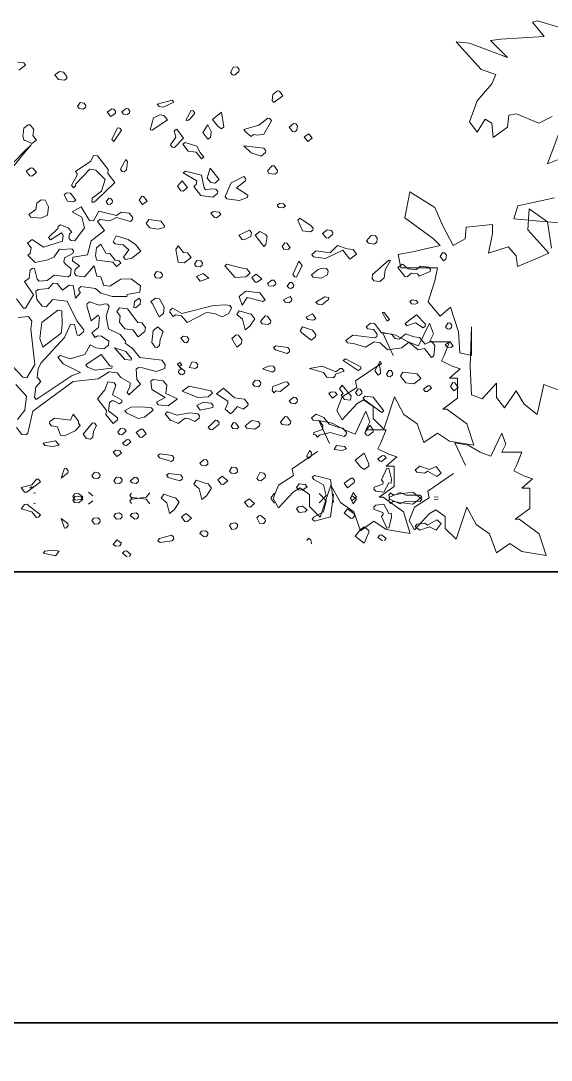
# Model space of a CAD drawing. Header units: metres. Extents: x -434 to 683, y -422 to -228.
# Drawn here: x -256.5914 to -256.4148, y -301.4298 to -301.084 of the extents above; entities that cross this region are included whole.
import ezdxf

# ---------------------------------------------------------------- set-up
doc = ezdxf.new("R2010")
doc.units = ezdxf.units.M
doc.header["$MEASUREMENT"] = 0
doc.layers.add('FL', color=21, linetype='Continuous', lineweight=13)
doc.layers.add('walls', color=7, linetype='Continuous', lineweight=35)
doc.layers.add('WALL', color=7, linetype='Continuous')
doc.styles.add('kamal', font='romantic.ttf', dxfattribs={"width": 0.6})
doc.dimstyles.new('KAMAL', dxfattribs={"dimscale": 0.8, "dimtxt": 0.5, "dimasz": 0.1, "dimexe": 0, "dimexo": 0, "dimgap": 0.09, "dimtad": 1, "dimzin": 0, "dimdsep": 46, "dimtxsty": 'kamal', "dimblk": 'OBLIQUE', "dimcen": 0.09, "dimclrd": 15, "dimclre": 8, "dimclrt": 5, "dimadec": 0, "dimazin": 0, "dimtfac": 1, "dimtix": 1, "dimtofl": 0, "dimtmove": 1, "dimatfit": 3, "dimldrblk": 'OBLIQUE', "dimfxl": 0.18, "dimtolj": 1, "dimtzin": 0, "dimarcsym": 0})

# ---------------------------------------------------------------- blocks, each defined once
blk = doc.blocks.new('vbcvbvcb')
at = {"layer": 'FL', "color": 96}
for centre, radius, start, end in [((-8080, 19419), 29306, 286.2137, 315.0057), ((-5466, 13476), 23374, 284.0723, 320.7861)]:
    blk.add_arc(centre, radius, start, end, dxfattribs=at)
blk = doc.blocks.new('cbcvb')
at = {"layer": 'FL', "color": 42}
for p, q in [((-13464, 5121), (-13345, 5106)), ((-13313, 5065), (-13442, 4965)), ((-13345, 5106), (-13313, 5065)), ((-9358, 4919), (-9302, 5033)), ((-9302, 5033), (-9225, 5023)), ((-9225, 5023), (-9193, 4977)), ((-12746, 4878), (-12659, 4941)), ((-12679, 4790), (-12746, 4878)), ((-12659, 4941), (-12582, 4931)), ((-12582, 4931), (-12513, 4848)), ((-12518, 4807), (-12560, 4775)), ((-12513, 4848), (-12518, 4807)), ((-9322, 4877), (-9358, 4919)), ((-9285, 4872), (-9322, 4877)), ((-9198, 4940), (-9285, 4872)), ((-9193, 4977), (-9198, 4940)), ((-12560, 4775), (-12679, 4790)), ((-8557, 4385), (-8542, 4500)), ((-8542, 4500), (-8455, 4568)), ((-8350, 4475), (-8525, 4344)), ((-8455, 4568), (-8418, 4563)), ((-8418, 4563), (-8350, 4475)), ((-12312, 4270), (-12261, 4342)), ((-12276, 4228), (-12312, 4270)), ((-12198, 4218), (-12276, 4228)), ((-12261, 4342), (-12183, 4332)), ((-12157, 4250), (-12198, 4218)), ((-12183, 4332), (-12152, 4287)), ((-12152, 4287), (-12157, 4250)), ((-11457, 4162), (-11374, 4230)), ((-11374, 4230), (-11333, 4225)), ((-11333, 4225), (-11301, 4179)), ((-10773, 4312), (-10484, 4392)), ((-10737, 4266), (-10773, 4312)), ((-10660, 4256), (-10737, 4266)), ((-10453, 4351), (-10660, 4256)), ((-10484, 4392), (-10453, 4351)), ((-8525, 4344), (-8557, 4385)), ((-11425, 4120), (-11457, 4162)), ((-11347, 4111), (-11425, 4120)), ((-11306, 4143), (-11347, 4111)), ((-11301, 4179), (-11306, 4143)), ((-10910, 3818), (-10844, 4047)), ((-10574, 4013), (-10873, 3814)), ((-10844, 4047), (-10720, 4106)), ((-10720, 4106), (-10643, 4096)), ((-10643, 4096), (-10574, 4013)), ((-10222, 4006), (-10120, 4188)), ((-10181, 4000), (-10222, 4006)), ((-10140, 4032), (-10181, 4000)), ((-10047, 4141), (-10140, 4032)), ((-10120, 4188), (-10079, 4183)), ((-10079, 4183), (-10047, 4141)), ((-9704, 4019), (-9534, 4156)), ((-9605, 3890), (-9704, 4019)), ((-9534, 4156), (-9490, 3876)), ((-8817, 3907), (-8642, 4043)), ((-8642, 4043), (-8601, 4038)), ((-8601, 4038), (-8569, 3992)), ((-13365, 3696), (-13346, 3847)), ((-13346, 3847), (-13258, 3915)), ((-13258, 3915), (-13222, 3911)), ((-13222, 3911), (-13154, 3823)), ((-13154, 3823), (-13168, 3709)), ((-11645, 3632), (-11537, 3856)), ((-11464, 3809), (-11608, 3591)), ((-11537, 3856), (-11496, 3851)), ((-11496, 3851), (-11464, 3809)), ((-10873, 3814), (-10910, 3818)), ((-10444, 3797), (-10397, 3833)), ((-10397, 3833), (-10266, 3658)), ((-9894, 3769), (-9797, 3915)), ((-9797, 3915), (-9734, 3786)), ((-9532, 3839), (-9605, 3890)), ((-9490, 3876), (-9532, 3839)), ((-9101, 3827), (-8817, 3907)), ((-9070, 3781), (-9101, 3827)), ((-8569, 3992), (-8718, 3737)), ((-8232, 3870), (-8144, 3938)), ((-8164, 3783), (-8232, 3870)), ((-8144, 3938), (-8103, 3933)), ((-8081, 3814), (-8123, 3778)), ((-8103, 3933), (-8071, 3892)), ((-8071, 3892), (-8081, 3814)), ((-13338, 3614), (-13365, 3696)), ((-13297, 3609), (-13338, 3614)), ((-13188, 3553), (-13297, 3609)), ((-13100, 3621), (-13188, 3553)), ((-13168, 3709), (-13100, 3621)), ((-11608, 3591), (-11645, 3632)), ((-10514, 3531), (-10417, 3677)), ((-10417, 3677), (-10444, 3797)), ((-10266, 3658), (-10442, 3480)), ((-9795, 3636), (-9894, 3769)), ((-9748, 3672), (-9795, 3636)), ((-9734, 3786), (-9748, 3672)), ((-8961, 3688), (-9070, 3781)), ((-8919, 3725), (-8961, 3688)), ((-8841, 3715), (-8919, 3725)), ((-8718, 3737), (-8841, 3715)), ((-8123, 3778), (-8164, 3783)), ((-7940, 3680), (-7853, 3743)), ((-7872, 3593), (-7940, 3680)), ((-7784, 3660), (-7872, 3593)), ((-7853, 3743), (-7784, 3660)), ((-10483, 3486), (-10514, 3531)), ((-10442, 3480), (-10483, 3486)), ((-10281, 3539), (-10235, 3575)), ((-10176, 3410), (-10281, 3539)), ((-10235, 3575), (-10006, 3504)), ((-10021, 3390), (-10176, 3410)), ((-10006, 3504), (-9943, 3380)), ((-9104, 3511), (-8715, 3462)), ((-8964, 3373), (-9104, 3511)), ((-8715, 3462), (-8679, 3416)), ((-8679, 3416), (-8684, 3379)), ((-12350, 3015), (-12050, 3214)), ((-12050, 3214), (-11999, 3324)), ((-11999, 3324), (-11922, 3314)), ((-11922, 3314), (-11718, 3052)), ((-11479, 3063), (-11377, 3245)), ((-11377, 3245), (-11345, 3204)), ((-11345, 3204), (-11365, 3049)), ((-9921, 3261), (-10021, 3390)), ((-9943, 3380), (-9875, 3293)), ((-9875, 3293), (-9921, 3261)), ((-8772, 3311), (-8964, 3373)), ((-8684, 3379), (-8772, 3311)), ((-13297, 3019), (-13210, 3087)), ((-13229, 2931), (-13297, 3019)), ((-13210, 3087), (-13169, 3081)), ((-13169, 3081), (-13101, 2994)), ((-12318, 2974), (-12350, 3015)), ((-12070, 3059), (-12343, 2777)), ((-11956, 3044), (-12070, 3059)), ((-11779, 2864), (-11956, 3044)), ((-11718, 3052), (-11727, 2978)), ((-11448, 3017), (-11479, 3063)), ((-11407, 3012), (-11448, 3017)), ((-11365, 3049), (-11407, 3012)), ((-10271, 2990), (-10226, 3021)), ((-10226, 3021), (-9919, 2945)), ((-9810, 2889), (-9749, 3082)), ((-9749, 3082), (-9577, 2860)), ((-8650, 3022), (-8563, 3127)), ((-8619, 2976), (-8650, 3022)), ((-8563, 3127), (-8521, 3122)), ((-8521, 3122), (-8453, 3034)), ((-8453, 3034), (-8458, 2997)), ((-13188, 2926), (-13229, 2931)), ((-13101, 2994), (-13188, 2926)), ((-12425, 2751), (-12323, 2933)), ((-12323, 2933), (-12318, 2974)), ((-11591, 2803), (-11951, 2454)), ((-11849, 2636), (-11779, 2864)), ((-11727, 2978), (-11591, 2803)), ((-10012, 2836), (-10271, 2990)), ((-10021, 2763), (-10012, 2836)), ((-9919, 2945), (-9871, 2702)), ((-9742, 2802), (-9810, 2889)), ((-9577, 2860), (-9664, 2792)), ((-9348, 2794), (-9100, 2921)), ((-9068, 2838), (-9244, 2702)), ((-9100, 2921), (-9064, 2874)), ((-9064, 2874), (-9068, 2838)), ((-8504, 2962), (-8619, 2976)), ((-8458, 2997), (-8504, 2962)), ((-12564, 2568), (-12522, 2605)), ((-12522, 2605), (-12445, 2595)), ((-12389, 2704), (-12425, 2751)), ((-12347, 2741), (-12389, 2704)), ((-12343, 2777), (-12347, 2741)), ((-12025, 2500), (-11849, 2636)), ((-10068, 2727), (-10021, 2763)), ((-9932, 2552), (-10068, 2727)), ((-9871, 2702), (-9839, 2661)), ((-9839, 2661), (-9720, 2683)), ((-9664, 2792), (-9742, 2802)), ((-9720, 2683), (-9642, 2673)), ((-9642, 2673), (-9606, 2631)), ((-9606, 2631), (-9611, 2590)), ((-9460, 2534), (-9348, 2794)), ((-9244, 2702), (-9025, 2558)), ((-13111, 2284), (-13096, 2403)), ((-13096, 2403), (-13009, 2471)), ((-13009, 2471), (-12931, 2461)), ((-12931, 2461), (-12868, 2333)), ((-12501, 2444), (-12564, 2568)), ((-12387, 2430), (-12501, 2444)), ((-12445, 2595), (-12340, 2466)), ((-12340, 2466), (-12387, 2430)), ((-12034, 2427), (-12025, 2500)), ((-11993, 2422), (-12034, 2427)), ((-11951, 2454), (-11993, 2422)), ((-11755, 2429), (-11708, 2502)), ((-11723, 2388), (-11755, 2429)), ((-11708, 2502), (-11667, 2497)), ((-11640, 2414), (-11682, 2382)), ((-11667, 2497), (-11636, 2451)), ((-11636, 2451), (-11640, 2414)), ((-11123, 2465), (-11072, 2538)), ((-11055, 2378), (-11123, 2465)), ((-11072, 2538), (-11035, 2533)), ((-10967, 2446), (-11055, 2378)), ((-11035, 2533), (-10967, 2446)), ((-9698, 2522), (-9932, 2552)), ((-9611, 2590), (-9698, 2522)), ((-9429, 2488), (-9460, 2534)), ((-9195, 2459), (-9429, 2488)), ((-9030, 2517), (-9195, 2459)), ((-9025, 2558), (-9030, 2517)), ((-8459, 2366), (-8417, 2402)), ((-8417, 2402), (-8339, 2392)), ((-13245, 2185), (-13111, 2284)), ((-12868, 2333), (-12888, 2177)), ((-11682, 2382), (-11723, 2388)), ((-9738, 2211), (-9696, 2248)), ((-9669, 2128), (-9738, 2211)), ((-9696, 2248), (-9577, 2233)), ((-9577, 2233), (-9546, 2187)), ((-8427, 2324), (-8459, 2366)), ((-8349, 2315), (-8427, 2324)), ((-8303, 2346), (-8349, 2315)), ((-8339, 2392), (-8303, 2346)), ((-13209, 2139), (-13245, 2185)), ((-13017, 2114), (-13209, 2139)), ((-12888, 2177), (-13017, 2114)), ((-9633, 2124), (-9669, 2128)), ((-9546, 2187), (-9633, 2124)), ((-9201, 1790), (-8994, 1885)), ((-8994, 1885), (-8958, 1839)), ((-8958, 1839), (-8968, 1761)), ((-8885, 1792), (-8797, 1860)), ((-8797, 1860), (-8688, 1804)), ((-8688, 1804), (-8656, 1763)), ((-7584, 1823), (-7497, 1891)), ((-7516, 1735), (-7584, 1823)), ((-7497, 1891), (-7419, 1881)), ((-7419, 1881), (-7387, 1840)), ((-7387, 1840), (-7392, 1799)), ((-11945, 1547), (-11858, 1615)), ((-11858, 1615), (-11763, 1445)), ((-11619, 1664), (-11563, 1777)), ((-11583, 1622), (-11619, 1664)), ((-11427, 1602), (-11583, 1622)), ((-11563, 1777), (-11335, 1707)), ((-11323, 1510), (-11427, 1602)), ((-11335, 1707), (-11189, 1609)), ((-11189, 1609), (-11089, 1481)), ((-9133, 1703), (-9201, 1790)), ((-9096, 1698), (-9133, 1703)), ((-8968, 1761), (-9096, 1698)), ((-8717, 1571), (-8885, 1792)), ((-8676, 1608), (-8717, 1571)), ((-8656, 1763), (-8676, 1608)), ((-8364, 1568), (-8314, 1641)), ((-8314, 1641), (-8277, 1636)), ((-8277, 1636), (-8209, 1549)), ((-7480, 1731), (-7516, 1735)), ((-7392, 1799), (-7480, 1731)), ((-6738, 1679), (-6646, 1783)), ((-6702, 1633), (-6738, 1679)), ((-6588, 1618), (-6702, 1633)), ((-6646, 1783), (-6568, 1774)), ((-6541, 1654), (-6588, 1618)), ((-6568, 1774), (-6532, 1732)), ((-6532, 1732), (-6541, 1654)), ((-11965, 1391), (-11945, 1547)), ((-11763, 1445), (-11685, 1435)), ((-11685, 1435), (-11585, 1306)), ((-11420, 1364), (-11323, 1510)), ((-11089, 1481), (-11264, 1345)), ((-10416, 1512), (-10370, 1585)), ((-10368, 1269), (-10416, 1512)), ((-10370, 1585), (-10265, 1455)), ((-10265, 1455), (-10188, 1446)), ((-10188, 1446), (-10120, 1358)), ((-8329, 1522), (-8364, 1568)), ((-8251, 1512), (-8329, 1522)), ((-8209, 1549), (-8251, 1512)), ((-7793, 1417), (-7706, 1485)), ((-7757, 1371), (-7793, 1417)), ((-7706, 1485), (-7436, 1451)), ((-7193, 1499), (-7529, 1342)), ((-7436, 1451), (-7297, 1592)), ((-7297, 1592), (-7111, 1526)), ((-7057, 1324), (-7193, 1499)), ((-7111, 1526), (-6996, 1512)), ((-6928, 1424), (-7057, 1324)), ((-6996, 1512), (-6928, 1424)), ((-5317, 1379), (-5271, 1452)), ((-5271, 1452), (-5234, 1447)), ((-5234, 1447), (-5197, 1405)), ((-5197, 1405), (-5207, 1328)), ((-11938, 1309), (-11965, 1391)), ((-11627, 1270), (-11938, 1309)), ((-11559, 1187), (-11627, 1270)), ((-11585, 1306), (-11508, 1296)), ((-11472, 1250), (-11559, 1187)), ((-11508, 1296), (-11472, 1250)), ((-11384, 1318), (-11420, 1364)), ((-11264, 1345), (-11384, 1318)), ((-10254, 1254), (-10368, 1269)), ((-10120, 1358), (-10254, 1254)), ((-10057, 1229), (-10011, 1302)), ((-10025, 1188), (-10057, 1229)), ((-10011, 1302), (-9933, 1293)), ((-9906, 1210), (-9947, 1178)), ((-9933, 1293), (-9901, 1251)), ((-9901, 1251), (-9906, 1210)), ((-9471, 1197), (-9430, 1229)), ((-9430, 1229), (-9164, 1158)), ((-8158, 1031), (-8046, 1291)), ((-7978, 1204), (-8086, 980)), ((-8046, 1291), (-7978, 1204)), ((-7529, 1342), (-7757, 1371)), ((-6620, 1032), (-6311, 1309)), ((-6274, 1304), (-6376, 1122)), ((-6311, 1309), (-6274, 1304)), ((-6134, 1166), (-6046, 1234)), ((-6046, 1234), (-5937, 1141)), ((-5254, 1292), (-5317, 1379)), ((-5207, 1328), (-5254, 1292)), ((-10832, 1016), (-10786, 1089)), ((-10801, 970), (-10832, 1016)), ((-10786, 1089), (-10708, 1079)), ((-10708, 1079), (-10672, 1033)), ((-10672, 1033), (-10676, 996)), ((-9947, 1178), (-10025, 1188)), ((-10013, 991), (-9884, 1050)), ((-9884, 1050), (-9779, 962)), ((-9267, 972), (-9471, 1197)), ((-9164, 1158), (-9046, 1143)), ((-8978, 1056), (-9065, 988)), ((-9046, 1143), (-8978, 1056)), ((-8951, 973), (-8863, 1041)), ((-8863, 1041), (-8759, 949)), ((-8122, 985), (-8158, 1031)), ((-7801, 1023), (-7672, 1128)), ((-7769, 982), (-7801, 1023)), ((-7672, 1128), (-7590, 1155)), ((-7490, 1026), (-7614, 962)), ((-7590, 1155), (-7512, 1145)), ((-7512, 1145), (-7480, 1104)), ((-7480, 1104), (-7490, 1026)), ((-6630, 954), (-6620, 1032)), ((-6376, 1122), (-6396, 967)), ((-5997, 995), (-6134, 1166)), ((-5873, 1059), (-5956, 990)), ((-5937, 1141), (-5786, 1122)), ((-5754, 1044), (-5873, 1059)), ((-5786, 1122), (-5699, 1190)), ((-5723, 998), (-5754, 1044)), ((-5512, 1087), (-5723, 998)), ((-5699, 1190), (-5543, 1170)), ((-5543, 1170), (-5507, 1128)), ((-5507, 1128), (-5512, 1087)), ((-10723, 960), (-10801, 970)), ((-10676, 996), (-10723, 960)), ((-9945, 904), (-10013, 991)), ((-9779, 962), (-9945, 904)), ((-9065, 988), (-9267, 972)), ((-8883, 886), (-8951, 973)), ((-8846, 881), (-8883, 886)), ((-8759, 949), (-8846, 881)), ((-8650, 856), (-8562, 924)), ((-8618, 815), (-8650, 856)), ((-8540, 805), (-8618, 815)), ((-8562, 924), (-8525, 920)), ((-8494, 837), (-8540, 805)), ((-8525, 920), (-8489, 873)), ((-8489, 873), (-8494, 837)), ((-8265, 808), (-8214, 880)), ((-8229, 766), (-8265, 808)), ((-8214, 880), (-8178, 876)), ((-8178, 876), (-8142, 829)), ((-8142, 829), (-8147, 793)), ((-8086, 980), (-8122, 985)), ((-7614, 962), (-7769, 982)), ((-6598, 913), (-6630, 954)), ((-6484, 899), (-6598, 913)), ((-6396, 967), (-6484, 899)), ((-5956, 990), (-5997, 995)), ((-9192, 609), (-9063, 713)), ((-9134, 444), (-9192, 609)), ((-9063, 713), (-8793, 679)), ((-8793, 679), (-8689, 545)), ((-8336, 543), (-8212, 606)), ((-8192, 761), (-8229, 766)), ((-8212, 606), (-8176, 560)), ((-8147, 793), (-8192, 761)), ((-11226, 397), (-11212, 511)), ((-11212, 511), (-11124, 579)), ((-11102, 460), (-11190, 392)), ((-11124, 579), (-11092, 538)), ((-11092, 538), (-11102, 460)), ((-10298, 279), (-9688, 435)), ((-9688, 435), (-9450, 446)), ((-9450, 446), (-9372, 436)), ((-9372, 436), (-9340, 391)), ((-9037, 589), (-9134, 444)), ((-8735, 514), (-9037, 589)), ((-8689, 545), (-8735, 514)), ((-8305, 497), (-8336, 543)), ((-8227, 487), (-8305, 497)), ((-8181, 523), (-8227, 487)), ((-8176, 560), (-8181, 523)), ((-5901, 509), (-5860, 541)), ((-5869, 468), (-5901, 509)), ((-5791, 458), (-5869, 468)), ((-5860, 541), (-5782, 531)), ((-5745, 489), (-5791, 458)), ((-5782, 531), (-5745, 489)), ((-11190, 392), (-11226, 397)), ((-10531, 309), (-10526, 345)), ((-10463, 221), (-10531, 309)), ((-10526, 345), (-10480, 381)), ((-10480, 381), (-10298, 279)), ((-10417, 253), (-10463, 221)), ((-10303, 238), (-10417, 253)), ((-10198, 109), (-10303, 238)), ((-9821, 298), (-10198, 109)), ((-9666, 278), (-9821, 298)), ((-9520, 218), (-9666, 278)), ((-9391, 281), (-9520, 218)), ((-9340, 391), (-9391, 281)), ((-9236, 261), (-9190, 334)), ((-9131, 169), (-9236, 261)), ((-9190, 334), (-8997, 273)), ((-8997, 273), (-8961, 268)), ((-8961, 268), (-8893, 181)), ((-8784, 125), (-8691, 234)), ((-8691, 234), (-8650, 229)), ((-8650, 229), (-8582, 141)), ((-7904, 209), (-7780, 273)), ((-7872, 168), (-7904, 209)), ((-7780, 273), (-7712, 185)), ((-6438, 303), (-6401, 298)), ((-6343, 133), (-6438, 303)), ((-6401, 298), (-6298, 164)), ((-5996, 89), (-5775, 256)), ((-5775, 256), (-5602, 76)), ((-10850, -46), (-10762, 22)), ((-10762, 22), (-10658, -70)), ((-9078, -33), (-9131, 169)), ((-8990, 35), (-9078, -33)), ((-8893, 181), (-8990, 35)), ((-8747, 83), (-8784, 125)), ((-8633, 69), (-8747, 83)), ((-8587, 100), (-8633, 69)), ((-8582, 141), (-8587, 100)), ((-7758, 154), (-7872, 168)), ((-7712, 185), (-7758, 154)), ((-6747, 26), (-6660, 94)), ((-6715, -15), (-6747, 26)), ((-6660, 94), (-6586, 85)), ((-6586, 85), (-6451, -91)), ((-6298, 164), (-6343, 133)), ((-5960, 43), (-5996, 89)), ((-5794, 101), (-5960, 43)), ((-5649, 3), (-5794, 101)), ((-5607, 40), (-5649, 3)), ((-5602, 76), (-5607, 40)), ((-5214, 27), (-5167, 100)), ((-5182, -14), (-5214, 27)), ((-5167, 100), (-5126, 95)), ((-5099, 13), (-5140, -19)), ((-5126, 95), (-5094, 54)), ((-5094, 54), (-5099, 13)), ((-10879, -279), (-10850, -46)), ((-10658, -70), (-10714, -221)), ((-10316, -192), (-10274, -156)), ((-10248, -280), (-10316, -192)), ((-10274, -156), (-10196, -166)), ((-10196, -166), (-10165, -212)), ((-9336, -200), (-9248, -132)), ((-9236, -366), (-9336, -200)), ((-9248, -132), (-9207, -137)), ((-9207, -137), (-9139, -225)), ((-7139, -241), (-7005, -137)), ((-7005, -137), (-6579, -191)), ((-6601, -30), (-6715, -15)), ((-6533, -117), (-6601, -30)), ((-6579, -191), (-6538, -159)), ((-6538, -159), (-6533, -117)), ((-6451, -91), (-6254, -115)), ((-6254, -115), (-6186, -203)), ((-6108, -213), (-5979, -108)), ((-5979, -108), (-5829, -169)), ((-5829, -169), (-5714, -184)), ((-5714, -184), (-5610, -313)), ((-5140, -19), (-5182, -14)), ((-11599, -383), (-11375, -454)), ((-11395, -604), (-11599, -383)), ((-10812, -367), (-10879, -279)), ((-10775, -371), (-10812, -367)), ((-10729, -335), (-10775, -371)), ((-10714, -221), (-10729, -335)), ((-10211, -285), (-10248, -280)), ((-10169, -248), (-10211, -285)), ((-10165, -212), (-10169, -248)), ((-9149, -298), (-9236, -366)), ((-9139, -225), (-9149, -298)), ((-8531, -376), (-8485, -345)), ((-8495, -422), (-8531, -376)), ((-8485, -345), (-8257, -374)), ((-8257, -374), (-8220, -415)), ((-7102, -282), (-7139, -241)), ((-6988, -297), (-7102, -282)), ((-6760, -368), (-6988, -297)), ((-6589, -268), (-6760, -368)), ((-6475, -283), (-6589, -268)), ((-6334, -421), (-6475, -283)), ((-6055, -378), (-6334, -421)), ((-6186, -203), (-6108, -213)), ((-5921, -274), (-6055, -378)), ((-5744, -417), (-5921, -274)), ((-5620, -391), (-5744, -417)), ((-5488, -565), (-5620, -391)), ((-5610, -313), (-5486, -250)), ((-5486, -250), (-5418, -337)), ((-5418, -337), (-5442, -534)), ((-5221, -325), (-5133, -257)), ((-5184, -367), (-5221, -325)), ((-5107, -377), (-5184, -367)), ((-5133, -257), (-5065, -345)), ((-5065, -345), (-5107, -377)), ((-12151, -709), (-11852, -510)), ((-11852, -510), (-11684, -726)), ((-11375, -454), (-11271, -583)), ((-11271, -583), (-11276, -619)), ((-8271, -488), (-8495, -422)), ((-8225, -457), (-8271, -488)), ((-8220, -415), (-8225, -457)), ((-7187, -625), (-7141, -593)), ((-7141, -593), (-6845, -747)), ((-5442, -534), (-5488, -565)), ((-12119, -750), (-12151, -709)), ((-11969, -811), (-12119, -750)), ((-11648, -772), (-11969, -811)), ((-11684, -726), (-11643, -731)), ((-11643, -731), (-11648, -772)), ((-11276, -619), (-11395, -604)), ((-10379, -696), (-10338, -664)), ((-10311, -783), (-10379, -696)), ((-10357, -815), (-10311, -783)), ((-10301, -705), (-10347, -737)), ((-10347, -737), (-10243, -829)), ((-10338, -664), (-10301, -705)), ((-8741, -786), (-8612, -724)), ((-8549, -848), (-8741, -786)), ((-8612, -724), (-8534, -733)), ((-8534, -733), (-8503, -775)), ((-8503, -775), (-8508, -816)), ((-7834, -780), (-7591, -732)), ((-7569, -855), (-7834, -780)), ((-7591, -732), (-7331, -844)), ((-7331, -844), (-7243, -776)), ((-7243, -776), (-7207, -780)), ((-7207, -780), (-7171, -827)), ((-6896, -820), (-7187, -625)), ((-6850, -788), (-6896, -820)), ((-6845, -747), (-6850, -788)), ((-6580, -822), (-6478, -636)), ((-6446, -681), (-6487, -713)), ((-6487, -713), (-6466, -837)), ((-6478, -636), (-6446, -681)), ((-10895, -1025), (-10853, -989)), ((-10853, -989), (-10656, -1014)), ((-10362, -856), (-10357, -815)), ((-10326, -897), (-10362, -856)), ((-10289, -902), (-10326, -897)), ((-10248, -870), (-10289, -902)), ((-10243, -829), (-10248, -870)), ((-8935, -1073), (-8884, -1001)), ((-8884, -1001), (-8806, -1010)), ((-8508, -816), (-8549, -848)), ((-7502, -943), (-7569, -855)), ((-7383, -958), (-7502, -943)), ((-7341, -921), (-7383, -958)), ((-7336, -885), (-7341, -921)), ((-7171, -827), (-7336, -885)), ((-6512, -910), (-6580, -822)), ((-6470, -873), (-6512, -910)), ((-6466, -837), (-6470, -873)), ((-6352, -888), (-6305, -815)), ((-6320, -934), (-6352, -888)), ((-6279, -939), (-6320, -934)), ((-6305, -815), (-6264, -820)), ((-6237, -903), (-6279, -939)), ((-6264, -820), (-6233, -866)), ((-6233, -866), (-6237, -903)), ((-6082, -923), (-6035, -849)), ((-5982, -1056), (-6082, -923)), ((-6035, -849), (-5761, -884)), ((-5693, -972), (-5827, -1076)), ((-5761, -884), (-5693, -972)), ((-11923, -1365), (-11780, -1188)), ((-11780, -1188), (-11723, -1037)), ((-11723, -1037), (-11604, -1052)), ((-11573, -1098), (-11634, -1285)), ((-11604, -1052), (-11573, -1098)), ((-10878, -1186), (-10895, -1025)), ((-10618, -1335), (-10878, -1186)), ((-10656, -1014), (-10588, -1101)), ((-10588, -1101), (-10608, -1257)), ((-10292, -1218), (-10158, -1118)), ((-10158, -1118), (-9738, -1209)), ((-9628, -1264), (-9495, -1160)), ((-9495, -1160), (-9281, -1345)), ((-8899, -1120), (-8935, -1073)), ((-8821, -1129), (-8899, -1120)), ((-8780, -1093), (-8821, -1129)), ((-8806, -1010), (-8775, -1056)), ((-8775, -1056), (-8780, -1093)), ((-8556, -1200), (-8546, -1122)), ((-8525, -1246), (-8556, -1200)), ((-8546, -1122), (-8299, -1037)), ((-8226, -1084), (-8401, -1220)), ((-8299, -1037), (-8262, -1042)), ((-8262, -1042), (-8226, -1084)), ((-7256, -1169), (-7205, -1097)), ((-7188, -1257), (-7256, -1169)), ((-7205, -1097), (-7037, -1313)), ((-5827, -1076), (-5982, -1056)), ((-5640, -1178), (-5557, -1110)), ((-5608, -1219), (-5640, -1178)), ((-5484, -1156), (-5571, -1224)), ((-5557, -1110), (-5516, -1115)), ((-5516, -1115), (-5484, -1156)), ((-11751, -1586), (-11923, -1365)), ((-11648, -1400), (-11695, -1435)), ((-11612, -1404), (-11648, -1400)), ((-11634, -1285), (-11452, -1387)), ((-11452, -1387), (-11456, -1424)), ((-10788, -1429), (-10618, -1335)), ((-10608, -1257), (-10385, -1364)), ((-10385, -1364), (-10560, -1500)), ((-9991, -1335), (-10292, -1218)), ((-9789, -1323), (-9991, -1335)), ((-9706, -1255), (-9789, -1323)), ((-9738, -1209), (-9706, -1255)), ((-9410, -1408), (-9628, -1264)), ((-9281, -1345), (-9089, -1370)), ((-9089, -1370), (-9021, -1457)), ((-8479, -1210), (-8525, -1246)), ((-8401, -1220), (-8479, -1210)), ((-8228, -1399), (-8141, -1332)), ((-8192, -1446), (-8228, -1399)), ((-8141, -1332), (-8100, -1337)), ((-8100, -1337), (-8068, -1382)), ((-8068, -1382), (-8073, -1419)), ((-7462, -1259), (-7417, -1228)), ((-7395, -1347), (-7462, -1259)), ((-7417, -1228), (-7344, -1237)), ((-7307, -1279), (-7395, -1347)), ((-7344, -1237), (-7307, -1279)), ((-7229, -1289), (-7188, -1257)), ((-7161, -1376), (-7229, -1289)), ((-7047, -1391), (-7161, -1376)), ((-7037, -1313), (-7047, -1391)), ((-6804, -1342), (-6763, -1310)), ((-6772, -1388), (-6804, -1342)), ((-6445, -1625), (-6772, -1388)), ((-6763, -1310), (-6607, -1330)), ((-6607, -1330), (-6403, -1593)), ((-5571, -1224), (-5608, -1219)), ((-11761, -1664), (-11751, -1586)), ((-11695, -1435), (-11714, -1591)), ((-11714, -1591), (-11537, -1730)), ((-11503, -1460), (-11612, -1404)), ((-11456, -1424), (-11503, -1460)), ((-11398, -1589), (-11274, -1526)), ((-11367, -1635), (-11398, -1589)), ((-11274, -1526), (-11073, -1514)), ((-11073, -1514), (-10881, -1538)), ((-10849, -1580), (-11019, -1716)), ((-10881, -1538), (-10849, -1580)), ((-10756, -1475), (-10788, -1429)), ((-10560, -1500), (-10756, -1475)), ((-10010, -1490), (-9881, -1428)), ((-9942, -1578), (-10010, -1490)), ((-9699, -1530), (-9942, -1578)), ((-9881, -1428), (-9731, -1447)), ((-9731, -1447), (-9694, -1488)), ((-9694, -1488), (-9699, -1530)), ((-9466, -1559), (-9414, -1445)), ((-9361, -1651), (-9466, -1559)), ((-9414, -1445), (-9410, -1408)), ((-9223, -1511), (-9315, -1615)), ((-9113, -1562), (-9223, -1511)), ((-9026, -1494), (-9113, -1562)), ((-9021, -1457), (-9026, -1494)), ((-8115, -1456), (-8192, -1446)), ((-8073, -1419), (-8115, -1456)), ((-6403, -1593), (-6445, -1625)), ((-12842, -1802), (-12755, -1734)), ((-12755, -1734), (-12444, -1773)), ((-12444, -1773), (-12392, -1659)), ((-12392, -1659), (-12288, -1793)), ((-12288, -1793), (-12293, -1829)), ((-11624, -1835), (-11761, -1664)), ((-11541, -1766), (-11624, -1835)), ((-11537, -1730), (-11541, -1766)), ((-11143, -1742), (-11367, -1635)), ((-11019, -1716), (-11143, -1742)), ((-10621, -1650), (-10574, -1614)), ((-10516, -1780), (-10621, -1650)), ((-10574, -1614), (-10387, -1680)), ((-10479, -1784), (-10516, -1780)), ((-10370, -1840), (-10479, -1784)), ((-10387, -1680), (-10144, -1631)), ((-10236, -1736), (-10370, -1840)), ((-10159, -1746), (-10236, -1736)), ((-10049, -1801), (-10159, -1746)), ((-10144, -1631), (-9989, -1651)), ((-9962, -1733), (-10049, -1801)), ((-9989, -1651), (-9957, -1692)), ((-9957, -1692), (-9962, -1733)), ((-9789, -1913), (-9651, -1773)), ((-9651, -1773), (-9614, -1777)), ((-9614, -1777), (-9578, -1819)), ((-9315, -1615), (-9361, -1651)), ((-9075, -1883), (-8946, -1783)), ((-8946, -1783), (-8827, -1798)), ((-8827, -1798), (-8795, -1839)), ((-7796, -1728), (-7708, -1660)), ((-7764, -1774), (-7796, -1728)), ((-7646, -1789), (-7764, -1774)), ((-7708, -1660), (-7558, -1721)), ((-7578, -1877), (-7646, -1789)), ((-7558, -1721), (-7458, -1850)), ((-12847, -1838), (-12842, -1802)), ((-12811, -1885), (-12847, -1838)), ((-12696, -1899), (-12811, -1885)), ((-12638, -2064), (-12696, -1899)), ((-12354, -1980), (-12561, -2074)), ((-12261, -1875), (-12354, -1980)), ((-12293, -1829), (-12261, -1875)), ((-12203, -2040), (-12018, -1827)), ((-12018, -1827), (-11982, -1831)), ((-12001, -1987), (-12016, -2101)), ((-11945, -1873), (-12001, -1987)), ((-11982, -1831), (-11945, -1873)), ((-11177, -2012), (-11090, -1944)), ((-11090, -1944), (-11049, -1949)), ((-11049, -1949), (-10985, -2036)), ((-9753, -1955), (-9789, -1913)), ((-9716, -1960), (-9753, -1955)), ((-9583, -1860), (-9716, -1960)), ((-9578, -1819), (-9583, -1860)), ((-9350, -1890), (-9303, -1817)), ((-9318, -1931), (-9350, -1890)), ((-9240, -1941), (-9318, -1931)), ((-9303, -1817), (-9262, -1822)), ((-9262, -1822), (-9199, -1909)), ((-9199, -1909), (-9240, -1941)), ((-9043, -1928), (-9075, -1883)), ((-8888, -1948), (-9043, -1928)), ((-8800, -1880), (-8888, -1948)), ((-8795, -1839), (-8800, -1880)), ((-7753, -2012), (-7587, -1954)), ((-7587, -1954), (-7578, -1877)), ((-7458, -1850), (-7271, -1915)), ((-7271, -1915), (-7193, -1925)), ((-7193, -1925), (-7126, -2013)), ((-6773, -2015), (-6675, -1870)), ((-6613, -1999), (-6700, -2066)), ((-6675, -1870), (-6607, -1957)), ((-6607, -1957), (-6613, -1999)), ((-12974, -2217), (-12731, -2169)), ((-12731, -2169), (-12663, -2256)), ((-12561, -2074), (-12638, -2064)), ((-12135, -2128), (-12203, -2040)), ((-12058, -2138), (-12135, -2128)), ((-12016, -2101), (-12058, -2138)), ((-11440, -2216), (-11353, -2148)), ((-11279, -2194), (-11367, -2262)), ((-11353, -2148), (-11311, -2153)), ((-11311, -2153), (-11279, -2194)), ((-11109, -2100), (-11177, -2012)), ((-11068, -2105), (-11109, -2100)), ((-10985, -2036), (-11068, -2105)), ((-7757, -2049), (-7753, -2012)), ((-7721, -2054), (-7757, -2049)), ((-7685, -2100), (-7721, -2054)), ((-7643, -2064), (-7685, -2100)), ((-7441, -2010), (-7643, -2064)), ((-7172, -2086), (-7441, -2010)), ((-7130, -2049), (-7172, -2086)), ((-7126, -2013), (-7130, -2049)), ((-6737, -2062), (-6773, -2015)), ((-6700, -2066), (-6737, -2062)), ((-12937, -2259), (-12974, -2217)), ((-12786, -2278), (-12937, -2259)), ((-12663, -2256), (-12786, -2278)), ((-11620, -2388), (-11573, -2352)), ((-11552, -2476), (-11620, -2388)), ((-11573, -2352), (-11496, -2362)), ((-11496, -2362), (-11464, -2408)), ((-11404, -2258), (-11440, -2216)), ((-11367, -2262), (-11404, -2258)), ((-7889, -2465), (-7838, -2355)), ((-7838, -2355), (-7801, -2397)), ((-7801, -2397), (-7811, -2474)), ((-7362, -2336), (-7315, -2263)), ((-7206, -2356), (-7362, -2336)), ((-7315, -2263), (-7160, -2283)), ((-7123, -2324), (-7206, -2356)), ((-7160, -2283), (-7123, -2324)), ((-11464, -2408), (-11552, -2476)), ((-10759, -2455), (-10718, -2423)), ((-10728, -2501), (-10759, -2455)), ((-10499, -2567), (-10728, -2501)), ((-10718, -2423), (-10485, -2453)), ((-10458, -2535), (-10499, -2567)), ((-10485, -2453), (-10453, -2494)), ((-10453, -2494), (-10458, -2535)), ((-9950, -2599), (-9867, -2531)), ((-9918, -2640), (-9950, -2599)), ((-9867, -2531), (-9826, -2536)), ((-9826, -2536), (-9794, -2577)), ((-9794, -2577), (-9800, -2618)), ((-7858, -2510), (-7889, -2465)), ((-7811, -2474), (-7858, -2510)), ((-6956, -2545), (-6781, -2409)), ((-6856, -2674), (-6956, -2545)), ((-6781, -2409), (-6691, -2616)), ((-6521, -2521), (-6433, -2453)), ((-6484, -2563), (-6521, -2521)), ((-6448, -2568), (-6484, -2563)), ((-6360, -2500), (-6448, -2568)), ((-6433, -2453), (-6392, -2459)), ((-6392, -2459), (-6360, -2500)), ((-12626, -2888), (-12561, -2701)), ((-12493, -2789), (-12626, -2888)), ((-12561, -2701), (-12524, -2706)), ((-12524, -2706), (-12488, -2752)), ((-12488, -2752), (-12493, -2789)), ((-12031, -2847), (-11980, -2775)), ((-11980, -2775), (-11902, -2785)), ((-11902, -2785), (-11871, -2830)), ((-10595, -2831), (-10550, -2800)), ((-10550, -2800), (-10321, -2829)), ((-9841, -2650), (-9918, -2640)), ((-9800, -2618), (-9841, -2650)), ((-9379, -2750), (-9333, -2677)), ((-9347, -2791), (-9379, -2750)), ((-9270, -2801), (-9347, -2791)), ((-9333, -2677), (-9255, -2687)), ((-9228, -2769), (-9270, -2801)), ((-9255, -2687), (-9223, -2728)), ((-9223, -2728), (-9228, -2769)), ((-6783, -2725), (-6856, -2674)), ((-6696, -2657), (-6783, -2725)), ((-6691, -2616), (-6696, -2657)), ((-6451, -2925), (-6348, -2701)), ((-6348, -2701), (-6307, -2706)), ((-6307, -2706), (-6254, -2908)), ((-5799, -2729), (-5711, -2661)), ((-5767, -2774), (-5799, -2729)), ((-5612, -2794), (-5767, -2774)), ((-5711, -2661), (-5524, -2726)), ((-5565, -2758), (-5612, -2794)), ((-5383, -2860), (-5565, -2758)), ((-5524, -2726), (-5396, -2663)), ((-5396, -2663), (-5296, -2792)), ((-5296, -2792), (-5383, -2860)), ((-13026, -2959), (-13288, -3163)), ((-13191, -3017), (-13098, -2908)), ((-13098, -2908), (-13061, -2912)), ((-13061, -2912), (-13026, -2959)), ((-11994, -2889), (-12031, -2847)), ((-11917, -2899), (-11994, -2889)), ((-11876, -2867), (-11917, -2899)), ((-11871, -2830), (-11876, -2867)), ((-11610, -2938), (-11560, -2870)), ((-11574, -2984), (-11610, -2938)), ((-11497, -2994), (-11574, -2984)), ((-11560, -2870), (-11482, -2880)), ((-11455, -2957), (-11497, -2994)), ((-11482, -2880), (-11450, -2921)), ((-11450, -2921), (-11455, -2957)), ((-10559, -2878), (-10595, -2831)), ((-10335, -2943), (-10559, -2878)), ((-10290, -2912), (-10335, -2943)), ((-10321, -2829), (-10284, -2870)), ((-10284, -2870), (-10290, -2912)), ((-10068, -3005), (-10021, -2932)), ((-10021, -2932), (-9829, -2993)), ((-9829, -2993), (-9793, -2998)), ((-9793, -2998), (-9725, -3086)), ((-9606, -2921), (-9518, -2853)), ((-9538, -3008), (-9606, -2921)), ((-9518, -2853), (-9413, -2945)), ((-9413, -2945), (-9501, -3013)), ((-8086, -3072), (-8035, -2999)), ((-8035, -2999), (-7921, -3013)), ((-7170, -2988), (-7036, -2888)), ((-7102, -3075), (-7170, -2988)), ((-6973, -2975), (-7102, -3075)), ((-7036, -2888), (-7000, -2893)), ((-7000, -2893), (-6968, -2934)), ((-6968, -2934), (-6973, -2975)), ((-6419, -2966), (-6451, -2925)), ((-6424, -3003), (-6419, -2966)), ((-6305, -2981), (-6407, -3163)), ((-6263, -2986), (-6305, -2981)), ((-6254, -2908), (-6263, -2986)), ((-13397, -3070), (-13191, -3017)), ((-13329, -3157), (-13397, -3070)), ((-13288, -3163), (-13329, -3157)), ((-13157, -3179), (-13120, -3174)), ((-12370, -3195), (-12401, -3241)), ((-12292, -3186), (-12370, -3195)), ((-12204, -3253), (-12292, -3186)), ((-12100, -3161), (-12012, -3229)), ((-11271, -3177), (-11303, -3219)), ((-10986, -3258), (-10918, -3170)), ((-10694, -3274), (-10648, -3201)), ((-10648, -3201), (-10456, -3262)), ((-9963, -3097), (-10068, -3005)), ((-9910, -3299), (-9963, -3097)), ((-9725, -3086), (-9822, -3231)), ((-9501, -3013), (-9538, -3008)), ((-8582, -3270), (-8515, -3182)), ((-8050, -3113), (-8086, -3072)), ((-7972, -3123), (-8050, -3113)), ((-7885, -3055), (-7972, -3123)), ((-7921, -3013), (-7885, -3055)), ((-7049, -3282), (-6997, -3167)), ((-6997, -3167), (-6929, -3255)), ((-6594, -3102), (-6589, -3061)), ((-6557, -3144), (-6594, -3102)), ((-6589, -3061), (-6424, -3003)), ((-6407, -3163), (-6557, -3144)), ((-6276, -3174), (-6307, -3219)), ((-6297, -3256), (-6091, -3166)), ((-6230, -3210), (-6276, -3174)), ((-5845, -3161), (-6230, -3210)), ((-6091, -3166), (-5977, -3217)), ((-5670, -3297), (-5845, -3161)), ((-13329, -3396), (-13397, -3483)), ((-13288, -3390), (-13329, -3396)), ((-13026, -3594), (-13288, -3390)), ((-13157, -3374), (-13120, -3379)), ((-12401, -3312), (-12355, -3239)), ((-12401, -3241), (-12355, -3314)), ((-12370, -3358), (-12401, -3312)), ((-12292, -3367), (-12370, -3358)), ((-12355, -3239), (-12240, -3253)), ((-12355, -3314), (-12240, -3300)), ((-12204, -3299), (-12292, -3367)), ((-12240, -3253), (-12204, -3299)), ((-12240, -3300), (-12204, -3253)), ((-12100, -3392), (-12012, -3324)), ((-11303, -3219), (-11256, -3292)), ((-11303, -3334), (-11256, -3261)), ((-11271, -3376), (-11303, -3334)), ((-11256, -3292), (-10986, -3258)), ((-11256, -3261), (-10986, -3295)), ((-10986, -3295), (-10918, -3383)), ((-10590, -3366), (-10694, -3274)), ((-10536, -3568), (-10590, -3366)), ((-10456, -3262), (-10419, -3267)), ((-10351, -3354), (-10449, -3500)), ((-10419, -3267), (-10351, -3354)), ((-9822, -3231), (-9910, -3299)), ((-9089, -3355), (-9001, -3287)), ((-9021, -3442), (-9089, -3355)), ((-9001, -3287), (-8897, -3379)), ((-8897, -3379), (-8984, -3447)), ((-8582, -3283), (-8515, -3371)), ((-7017, -3230), (-7049, -3271)), ((-7049, -3271), (-6997, -3386)), ((-7017, -3323), (-7049, -3282)), ((-6929, -3298), (-7017, -3230)), ((-6929, -3255), (-7017, -3323)), ((-6997, -3386), (-6929, -3298)), ((-6407, -3390), (-6557, -3409)), ((-6305, -3572), (-6407, -3390)), ((-6307, -3219), (-6297, -3297)), ((-6307, -3334), (-6297, -3256)), ((-6276, -3379), (-6307, -3334)), ((-6297, -3297), (-6091, -3387)), ((-6230, -3343), (-6276, -3379)), ((-5845, -3392), (-6230, -3343)), ((-6091, -3387), (-5977, -3336)), ((-5977, -3217), (-5702, -3215)), ((-5977, -3336), (-5702, -3338)), ((-5670, -3256), (-5845, -3392)), ((-5702, -3215), (-5670, -3256)), ((-5702, -3338), (-5670, -3297)), ((-5432, -3249), (-5355, -3259)), ((-5432, -3304), (-5355, -3294)), ((-13397, -3483), (-13191, -3536)), ((-13191, -3536), (-13098, -3645)), ((-13061, -3641), (-13026, -3594)), ((-11574, -3569), (-11610, -3615)), ((-11497, -3559), (-11574, -3569)), ((-11455, -3596), (-11497, -3559)), ((-11450, -3632), (-11455, -3596)), ((-10449, -3500), (-10536, -3568)), ((-10306, -3638), (-10218, -3570)), ((-10218, -3570), (-10114, -3663)), ((-8984, -3447), (-9021, -3442)), ((-8050, -3440), (-8086, -3481)), ((-8086, -3481), (-8035, -3554)), ((-7972, -3430), (-8050, -3440)), ((-8035, -3554), (-7921, -3539)), ((-7885, -3498), (-7972, -3430)), ((-7921, -3539), (-7885, -3498)), ((-7102, -3478), (-7170, -3565)), ((-7170, -3565), (-7036, -3665)), ((-6973, -3578), (-7102, -3478)), ((-6968, -3619), (-6973, -3578)), ((-6557, -3409), (-6594, -3451)), ((-6594, -3451), (-6589, -3492)), ((-6589, -3492), (-6424, -3550)), ((-6419, -3587), (-6451, -3628)), ((-6424, -3550), (-6419, -3587)), ((-6263, -3567), (-6305, -3572)), ((-6254, -3645), (-6263, -3567)), ((-13098, -3645), (-13061, -3641)), ((-12626, -3665), (-12561, -3851)), ((-12493, -3764), (-12626, -3665)), ((-12524, -3847), (-12488, -3800)), ((-12488, -3800), (-12493, -3764)), ((-11994, -3664), (-12031, -3706)), ((-12031, -3706), (-11980, -3778)), ((-11917, -3654), (-11994, -3664)), ((-11980, -3778), (-11902, -3768)), ((-11876, -3686), (-11917, -3654)), ((-11902, -3768), (-11871, -3722)), ((-11871, -3722), (-11876, -3686)), ((-11610, -3615), (-11560, -3683)), ((-11560, -3683), (-11482, -3673)), ((-11482, -3673), (-11450, -3632)), ((-10238, -3726), (-10306, -3638)), ((-10201, -3731), (-10238, -3726)), ((-10114, -3663), (-10201, -3731)), ((-9347, -3761), (-9379, -3803)), ((-9379, -3803), (-9333, -3876)), ((-9270, -3752), (-9347, -3761)), ((-9228, -3784), (-9270, -3752)), ((-9223, -3825), (-9228, -3784)), ((-7036, -3665), (-7000, -3660)), ((-7000, -3660), (-6968, -3619)), ((-6451, -3628), (-6348, -3852)), ((-6307, -3847), (-6254, -3645)), ((-5767, -3778), (-5799, -3824)), ((-5612, -3759), (-5767, -3778)), ((-5565, -3795), (-5612, -3759)), ((-5383, -3693), (-5565, -3795)), ((-5396, -3889), (-5296, -3761)), ((-5296, -3761), (-5383, -3693)), ((-12561, -3851), (-12524, -3847)), ((-10499, -3986), (-10728, -4052)), ((-10458, -4018), (-10499, -3986)), ((-9918, -3913), (-9950, -3954)), ((-9950, -3954), (-9867, -4022)), ((-9841, -3903), (-9918, -3913)), ((-9800, -3935), (-9841, -3903)), ((-9826, -4017), (-9794, -3976)), ((-9794, -3976), (-9800, -3935)), ((-9333, -3876), (-9255, -3866)), ((-9255, -3866), (-9223, -3825)), ((-6856, -3879), (-6956, -4008)), ((-6783, -3828), (-6856, -3879)), ((-6696, -3896), (-6783, -3828)), ((-6781, -4143), (-6691, -3937)), ((-6691, -3937), (-6696, -3896)), ((-6484, -3990), (-6521, -4032)), ((-6448, -3985), (-6484, -3990)), ((-6360, -4053), (-6448, -3985)), ((-6348, -3852), (-6307, -3847)), ((-5799, -3824), (-5711, -3892)), ((-5711, -3892), (-5524, -3827)), ((-5524, -3827), (-5396, -3889)), ((-11552, -4077), (-11620, -4165)), ((-11620, -4165), (-11573, -4201)), ((-11573, -4201), (-11496, -4191)), ((-11464, -4145), (-11552, -4077)), ((-11496, -4191), (-11464, -4145)), ((-10728, -4052), (-10759, -4098)), ((-10759, -4098), (-10718, -4130)), ((-10718, -4130), (-10485, -4100)), ((-10485, -4100), (-10453, -4059)), ((-10453, -4059), (-10458, -4018)), ((-9867, -4022), (-9826, -4017)), ((-7858, -4043), (-7889, -4088)), ((-7811, -4078), (-7858, -4043)), ((-7801, -4156), (-7811, -4078)), ((-6956, -4008), (-6781, -4143)), ((-6521, -4032), (-6433, -4100)), ((-6392, -4094), (-6360, -4053)), ((-12937, -4294), (-12974, -4336)), ((-12974, -4336), (-12731, -4384)), ((-12786, -4275), (-12937, -4294)), ((-12663, -4296), (-12786, -4275)), ((-12731, -4384), (-12663, -4296)), ((-11404, -4295), (-11440, -4337)), ((-11440, -4337), (-11353, -4405)), ((-11367, -4291), (-11404, -4295)), ((-11279, -4359), (-11367, -4291)), ((-11311, -4400), (-11279, -4359))]:
    blk.add_line(p, q, dxfattribs=at)
at = {"layer": 'FL', "color": 30}
for p, q in [((-11736, 4160), (-11649, 4223)), ((-11649, 4223), (-11608, 4218)), ((-11608, 4218), (-11576, 4177)), ((-11668, 4072), (-11736, 4160)), ((-11580, 4140), (-11668, 4072)), ((-11576, 4177), (-11580, 4140)), ((-10383, 2730), (-10291, 2834)), ((-10291, 2834), (-10186, 2705)), ((-10315, 2642), (-10383, 2730)), ((-10274, 2637), (-10315, 2642)), ((-10186, 2705), (-10274, 2637)), ((-12411, 2238), (-12241, 2332)), ((-12229, 2136), (-12411, 2238)), ((-12241, 2332), (-12110, 2121)), ((-12001, 2065), (-11898, 2252)), ((-11898, 2252), (-11556, 2167)), ((-11556, 2167), (-11468, 2235)), ((-11468, 2235), (-11312, 2215)), ((-11312, 2215), (-11245, 2127)), ((-12176, 1929), (-12229, 2136)), ((-12110, 2121), (-12078, 2075)), ((-12078, 2075), (-12001, 2065)), ((-11876, 2091), (-11923, 2055)), ((-11923, 2055), (-11787, 1880)), ((-11684, 2067), (-11876, 2091)), ((-11560, 2130), (-11684, 2067)), ((-11291, 2054), (-11560, 2130)), ((-11249, 2091), (-11291, 2054)), ((-11245, 2127), (-11249, 2091)), ((-10985, 2016), (-10934, 2088)), ((-10917, 1928), (-10985, 2016)), ((-10934, 2088), (-10700, 2059)), ((-10700, 2059), (-10632, 1971)), ((-8063, 2079), (-8021, 2115)), ((-7973, 1872), (-8063, 2079)), ((-8021, 2115), (-7803, 1967)), ((-12868, 1742), (-12688, 1919)), ((-12620, 1832), (-12832, 1701)), ((-12688, 1919), (-12683, 1956)), ((-12683, 1956), (-12638, 1987)), ((-12638, 1987), (-12487, 1931)), ((-12584, 1786), (-12620, 1832)), ((-12487, 1931), (-12419, 1844)), ((-12465, 1812), (-12474, 1735)), ((-12419, 1844), (-12465, 1812)), ((-12361, 1678), (-12176, 1929)), ((-11787, 1880), (-12049, 1681)), ((-10761, 1908), (-10917, 1928)), ((-10637, 1935), (-10761, 1908)), ((-10632, 1971), (-10637, 1935)), ((-7817, 1852), (-7973, 1872)), ((-7771, 1888), (-7817, 1852)), ((-7803, 1967), (-7766, 1925)), ((-7766, 1925), (-7771, 1888)), ((-13272, 1635), (-13185, 1703)), ((-13204, 1548), (-13272, 1635)), ((-13185, 1703), (-12966, 1560)), ((-12966, 1560), (-12599, 1671)), ((-12832, 1701), (-12868, 1742)), ((-12599, 1671), (-12584, 1786)), ((-12474, 1735), (-12438, 1688)), ((-12438, 1688), (-12361, 1678)), ((-12049, 1681), (-12120, 1411)), ((-13265, 1402), (-13219, 1434)), ((-13124, 1264), (-13265, 1402)), ((-13219, 1434), (-13204, 1548)), ((-12659, 1521), (-12757, 1375)), ((-12618, 1516), (-12659, 1521)), ((-12422, 1528), (-12618, 1516)), ((-12560, 1350), (-12390, 1445)), ((-12385, 1486), (-12422, 1528)), ((-12120, 1411), (-12400, 1367)), ((-12390, 1445), (-12385, 1486)), ((-12881, 1312), (-13124, 1264)), ((-12757, 1375), (-12881, 1312)), ((-12570, 1273), (-12560, 1350)), ((-12538, 1231), (-12570, 1273)), ((-12429, 1139), (-12538, 1231)), ((-12400, 1367), (-12409, 1294)), ((-12409, 1294), (-12268, 1197)), ((-13241, 962), (-13221, 1118)), ((-13221, 1118), (-13175, 1154)), ((-13175, 1154), (-13138, 1149)), ((-13138, 1149), (-13086, 943)), ((-12893, 919), (-12760, 1022)), ((-12760, 1022), (-12490, 988)), ((-12490, 988), (-12444, 1020)), ((-12444, 1020), (-12429, 1139)), ((-12356, 1129), (-12366, 1052)), ((-12366, 1052), (-12330, 1005)), ((-12268, 1197), (-12356, 1129)), ((-12330, 1005), (-12174, 986)), ((-12174, 986), (-11989, 1199)), ((-11989, 1199), (-11936, 997)), ((-13329, 895), (-13241, 962)), ((-13161, 641), (-13329, 895)), ((-13086, 943), (-13049, 901)), ((-13049, 901), (-12893, 919)), ((-12779, 867), (-12871, 762)), ((-12701, 857), (-12779, 867)), ((-12602, 728), (-12701, 857)), ((-12468, 828), (-12602, 728)), ((-12395, 818), (-12468, 828)), ((-12347, 575), (-12395, 818)), ((-11936, 997), (-11858, 987)), ((-11858, 987), (-11804, 823)), ((-11804, 823), (-11685, 808)), ((-11685, 808), (-11474, 939)), ((-11474, 939), (-11272, 951)), ((-11272, 951), (-11095, 812)), ((-11095, 812), (-11110, 693)), ((-13314, 382), (-13161, 641)), ((-13069, 745), (-13114, 714)), ((-13114, 714), (-13093, 553)), ((-12871, 762), (-13069, 745)), ((-12254, 684), (-12347, 575)), ((-12281, 762), (-12286, 726)), ((-12286, 726), (-12254, 684)), ((-12240, 799), (-12281, 762)), ((-11965, 764), (-12240, 799)), ((-11861, 672), (-11965, 764)), ((-11632, 606), (-11861, 672)), ((-11357, 608), (-11632, 606)), ((-11353, 645), (-11357, 608)), ((-11110, 693), (-11353, 645)), ((-13487, 561), (-13351, 386)), ((-13093, 553), (-12994, 420)), ((-12994, 420), (-12916, 410)), ((-12916, 410), (-12782, 551)), ((-12782, 551), (-12507, 517)), ((-12507, 517), (-12323, 140)), ((-12128, 431), (-12123, 468)), ((-12044, 142), (-12128, 431)), ((-12123, 468), (-12077, 504)), ((-12077, 504), (-11890, 439)), ((-11890, 439), (-11770, 465)), ((-11770, 465), (-11729, 460)), ((-11698, 414), (-11759, 227)), ((-11729, 460), (-11698, 414)), ((-10896, 513), (-10809, 576)), ((-10864, 467), (-10896, 513)), ((-10738, 214), (-10864, 467)), ((-10809, 576), (-10731, 566)), ((-10731, 566), (-10636, 401)), ((-10636, 401), (-10651, 282)), ((-7714, 501), (-7544, 600)), ((-7678, 459), (-7714, 501)), ((-7600, 450), (-7678, 459)), ((-7471, 549), (-7600, 450)), ((-7544, 600), (-7466, 591)), ((-7466, 591), (-7471, 549)), ((-13256, 221), (-13453, 204)), ((-13351, 386), (-13314, 382)), ((-13188, 133), (-13256, 221)), ((-12996, 109), (-12687, 344)), ((-12687, 344), (-12610, 334)), ((-12610, 334), (-12607, 60)), ((-11914, 247), (-12044, 142)), ((-11883, 201), (-11914, 247)), ((-11907, 9), (-11883, 201)), ((-11759, 227), (-11711, -16)), ((-11552, 317), (-11501, 389)), ((-11484, 229), (-11552, 317)), ((-11501, 389), (-11346, 370)), ((-11499, 115), (-11484, 229)), ((-11346, 370), (-11147, 108)), ((-10651, 282), (-10738, 214)), ((-13208, -22), (-13188, 133)), ((-13035, -202), (-12996, 109)), ((-12607, 60), (-12627, -96)), ((-12447, 77), (-12559, -183)), ((-12369, 67), (-12447, 77)), ((-12316, -135), (-12369, 67)), ((-12323, 140), (-12187, -35)), ((-12036, -91), (-11907, 9)), ((-11394, -14), (-11499, 115)), ((-11147, 108), (-11069, 98)), ((-11069, 98), (-11001, 10)), ((-11001, 10), (-11010, -63)), ((-8016, -51), (-7970, 22)), ((-7970, 22), (-7782, -39)), ((-13135, -701), (-13208, -22)), ((-12559, -183), (-13016, -678)), ((-12627, -96), (-12977, -367)), ((-12279, -140), (-12316, -135)), ((-12191, -72), (-12279, -140)), ((-12187, -35), (-12191, -72)), ((-11968, -179), (-12036, -91)), ((-11927, -147), (-11968, -179)), ((-11849, -157), (-11927, -147)), ((-11703, -254), (-11849, -157)), ((-11711, -16), (-11487, -123)), ((-11487, -123), (-11387, -252)), ((-11243, -33), (-11394, -14)), ((-11139, -167), (-11243, -33)), ((-11010, -63), (-11139, -167)), ((-7984, -92), (-8016, -51)), ((-7807, -235), (-7984, -92)), ((-7719, -167), (-7807, -235)), ((-7782, -39), (-7714, -126)), ((-7714, -126), (-7719, -167)), ((-12977, -367), (-13035, -202)), ((-12167, -507), (-12065, -325)), ((-12065, -325), (-11956, -380)), ((-11956, -380), (-11801, -400)), ((-11801, -400), (-11713, -332)), ((-11713, -332), (-11703, -254)), ((-11387, -252), (-11392, -293)), ((-11392, -293), (-11247, -391)), ((-11247, -391), (-11111, -566)), ((-12686, -562), (-12639, -526)), ((-12586, -691), (-12686, -562)), ((-12639, -526), (-12452, -592)), ((-12452, -592), (-12167, -507)), ((-11111, -566), (-10685, -620)), ((-13570, -725), (-13361, -946)), ((-13284, -956), (-13135, -701)), ((-13067, -788), (-13087, -944)), ((-13016, -678), (-13067, -788)), ((-12249, -854), (-12586, -691)), ((-11135, -758), (-11181, -789)), ((-11181, -789), (-11165, -991)), ((-11057, -768), (-11135, -758)), ((-10792, -839), (-11057, -768)), ((-10627, -780), (-10792, -839)), ((-10685, -620), (-10617, -703)), ((-10617, -703), (-10627, -780)), ((-10155, -761), (-10099, -652)), ((-10036, -776), (-10155, -761)), ((-10099, -652), (-10022, -662)), ((-9995, -744), (-10036, -776)), ((-10022, -662), (-9990, -708)), ((-9990, -708), (-9995, -744)), ((-13361, -946), (-13284, -956)), ((-13104, -1374), (-12414, -912)), ((-13087, -944), (-13019, -1031)), ((-12414, -912), (-12249, -854)), ((-11911, -976), (-12392, -1031)), ((-11699, -845), (-11911, -976)), ((-11544, -864), (-11699, -845)), ((-11476, -952), (-11544, -864)), ((-11293, -1054), (-11476, -952)), ((-11165, -991), (-11097, -1079)), ((-13292, -1313), (-13500, -1087)), ((-12392, -1031), (-13170, -1602)), ((-13111, -1136), (-13136, -1332)), ((-13019, -1031), (-13111, -1136)), ((-11354, -1242), (-11303, -1132)), ((-11097, -1079), (-11322, -1283)), ((-11303, -1132), (-11293, -1054)), ((-5122, -1123), (-5075, -1050)), ((-5054, -1210), (-5122, -1123)), ((-5075, -1050), (-5034, -1055)), ((-4971, -1142), (-5054, -1210)), ((-5034, -1055), (-4971, -1142)), ((-13326, -1583), (-13292, -1313)), ((-13136, -1332), (-13104, -1374)), ((-11322, -1283), (-11354, -1242)), ((-13464, -1760), (-13326, -1583)), ((-13170, -1602), (-13265, -2022)), ((-8396, -1810), (-8304, -1706)), ((-8304, -1706), (-8268, -1710)), ((-8268, -1710), (-8200, -1798)), ((-8200, -1798), (-8204, -1835)), ((-13385, -2049), (-13484, -1916)), ((-11530, -2005), (-11483, -1932)), ((-11483, -1932), (-11405, -1941)), ((-11369, -1988), (-11457, -2056)), ((-11405, -1941), (-11369, -1988)), ((-8365, -1856), (-8396, -1810)), ((-8246, -1871), (-8365, -1856)), ((-8204, -1835), (-8246, -1871)), ((-13307, -2059), (-13385, -2049)), ((-13265, -2022), (-13307, -2059)), ((-11498, -2050), (-11530, -2005)), ((-11457, -2056), (-11498, -2050)), ((-8850, -2896), (-8793, -2782)), ((-8793, -2782), (-8720, -2792)), ((-8720, -2792), (-8684, -2838)), ((-11295, -2940), (-11207, -2872)), ((-11258, -2982), (-11295, -2940)), ((-11180, -2992), (-11258, -2982)), ((-11207, -2872), (-11166, -2878)), ((-11139, -2960), (-11180, -2992)), ((-11166, -2878), (-11135, -2923)), ((-11135, -2923), (-11139, -2960)), ((-8813, -2938), (-8850, -2896)), ((-8776, -2943), (-8813, -2938)), ((-8689, -2875), (-8776, -2943)), ((-8684, -2838), (-8689, -2875)), ((-7783, -2873), (-7741, -2836)), ((-7751, -2914), (-7783, -2873)), ((-7568, -3016), (-7751, -2914)), ((-7741, -2836), (-7435, -2917)), ((-7435, -2917), (-7374, -3357)), ((-13226, -3086), (-13181, -3054)), ((-7649, -3189), (-7515, -3330)), ((-7515, -3223), (-7568, -3016)), ((-7435, -3636), (-7374, -3196)), ((-7649, -3364), (-7515, -3223)), ((-7515, -3330), (-7568, -3537)), ((-11258, -3571), (-11295, -3612)), ((-11180, -3561), (-11258, -3571)), ((-11139, -3593), (-11180, -3561)), ((-11135, -3629), (-11139, -3593)), ((-7568, -3537), (-7751, -3639)), ((-11295, -3612), (-11207, -3680)), ((-11207, -3680), (-11166, -3675)), ((-11166, -3675), (-11135, -3629)), ((-8813, -3615), (-8850, -3657)), ((-8850, -3657), (-8793, -3770)), ((-8776, -3610), (-8813, -3615)), ((-8793, -3770), (-8720, -3761)), ((-8689, -3678), (-8776, -3610)), ((-8720, -3761), (-8684, -3715)), ((-8684, -3715), (-8689, -3678)), ((-7751, -3639), (-7783, -3680)), ((-7783, -3680), (-7741, -3716)), ((-7741, -3716), (-7435, -3636))]:
    blk.add_line(p, q, dxfattribs=at)
at = {"layer": 'FL', "color": 32}
for p, q in [((-6950, -1245), (-6899, -1172)), ((-6899, -1172), (-6862, -1177)), ((-6862, -1177), (-6826, -1223)), ((-6914, -1291), (-6950, -1245)), ((-6877, -1296), (-6914, -1291)), ((-6831, -1260), (-6877, -1296)), ((-6826, -1223), (-6831, -1260))]:
    blk.add_line(p, q, dxfattribs=at)
at = {"layer": 'FL'}
for points in [[(-2858, 5741), (-3440, 5918), (-3541, 5892), (-3313, 5615), (-4147, 5564), (-4349, 5539), (-4021, 5211), (-4754, 5488), (-5007, 5514), (-4526, 4983), (-4248, 4882), (-4324, 4706), (-4602, 4377), (-4754, 3973), (-4602, 3771), (-4451, 4024), (-4324, 3948), (-4299, 3670), (-4021, 3872), (-3996, 4100), (-3844, 4125), (-3414, 3948), (-3162, 4074)], [(-3111, 2509), (-3819, 2357), (-3895, 2105), (-3035, 2029)], [(-2985, 3872), (-3251, 3160), (-3059, 3238)], [(-3171, 1541), (-3247, 2046), (-3600, 2299), (-3626, 1895), (-3221, 1440), (-3398, 1365), (-3828, 1188), (-3853, 1390), (-4005, 1567), (-4384, 1440), (-4308, 1819), (-4308, 1996), (-4814, 1945), (-4839, 1718), (-5066, 1592), (-5268, 1971), (-5420, 2324), (-5900, 2627), (-6001, 2122), (-5445, 1718), (-5319, 1592), (-5850, 1466), (-6128, 1415), (-6077, 1163), (-5370, 1163), (-5420, 910), (-5547, 506), (-5319, 228), (-5117, 405), (-4965, -75), (-4940, -479), (-4712, -529), (-4712, 26), (-4738, -731), (-4712, -1287), (-4510, -1362), (-4232, -1059), (-4232, -1337), (-4081, -1539), (-3853, -1211), (-3701, -1463), (-3449, -1665), (-3322, -1085), (-2994, -1211)], [(-6458, -681), (-6950, -1017), (-6924, -1146), (-7208, -1327), (-7312, -1586), (-7208, -1767), (-6924, -1456), (-6794, -1379), (-6613, -1508), (-6613, -1741), (-6406, -1948), (-6199, -1327), (-6018, -1663), (-5759, -1844), (-5630, -2206), (-5371, -2025), (-5138, -2180), (-4672, -2258), (-4801, -1844), (-5190, -1560), (-5267, -1560), (-4983, -1353), (-4983, -965), (-5138, -965), (-4931, -784), (-5086, -732), (-5293, -629), (-5241, -525), (-5138, -267), (-5526, -267), (-5448, -112), (-5526, 95), (-5733, -344), (-5940, -267), (-6173, -138), (-6432, -86), (-6225, -525)], [(-7682, -2376), (-8174, -2712), (-8148, -2842), (-8433, -3023), (-8537, -3281), (-8433, -3462), (-8148, -3152), (-8019, -3074), (-7838, -3204), (-7838, -3436), (-7631, -3643), (-7424, -3023), (-7242, -3359), (-6984, -3540), (-6854, -3902), (-6595, -3721), (-6362, -3876), (-5897, -3954), (-6026, -3540), (-6414, -3255), (-6492, -3255), (-6207, -3049), (-6207, -2661), (-6362, -2661), (-6155, -2480), (-6311, -2428), (-6518, -2324), (-6466, -2221), (-6362, -1962), (-6751, -1962), (-6673, -1807), (-6751, -1600), (-6958, -2040), (-7165, -1962), (-7398, -1833), (-7657, -1781), (-7450, -2221)], [(-5063, -2801), (-5555, -3138), (-5529, -3267), (-5814, -3448), (-5917, -3706), (-5814, -3887), (-5529, -3577), (-5400, -3500), (-5219, -3629), (-5219, -3862), (-5011, -4068), (-4804, -3448), (-4623, -3784), (-4364, -3965), (-4235, -4327), (-3976, -4146), (-3743, -4301), (-3277, -4379), (-3407, -3965), (-3795, -3681), (-3873, -3681), (-3588, -3474), (-3588, -3086), (-3743, -3086), (-3536, -2905), (-3691, -2853), (-3899, -2750), (-3847, -2646), (-3743, -2388), (-4131, -2388), (-4054, -2233), (-4131, -2026), (-4339, -2465), (-4546, -2388), (-4779, -2258), (-5037, -2207), (-4830, -2646)]]:
    blk.add_lwpolyline(points, dxfattribs=at)
blk = doc.blocks.new('_OBLIQUE')
at = {"color": 0, "linetype": 'ByBlock'}
blk.add_line((-0.5, -0.5), (0.5, 0.5), dxfattribs=at)

msp = doc.modelspace()

# ---------------------------------------------------------------- linework, layer by layer
at = {"layer": 'walls'}
for p, q in [((-256.95824, -301.26735), (-243.90824, -301.26735)), ((-273.77649, -301.41735), (-230.92147, -301.41735))]:
    msp.add_line(p, q, dxfattribs=at)

# ---------------------------------------------------------------- block references
at = {"layer": 'FL', "xscale": 1.727048185961927e-05, "yscale": 1.727048185961927e-05, "zscale": 1.727048185961927e-05}
for name, p in [('vbcvbvcb', (-256.80621, -301.10271, 0)), ('cbcvb', (-256.3599, -301.18624, 0))]:
    msp.add_blockref(name, p, dxfattribs=at)

# ---------------------------------------------------------------- leaders
at = {"layer": 'WALL', "ltscale": 1.2}
msp.add_leader([(-254.49746, -301.10588), (-255.33138, -301.91222), (-256.86477, -301.91222)], dimstyle='KAMAL', override={"dimasz": 0.4, "dimgap": 0.09, "dimtad": 0, "dimldrblk": 'ClosedBlank'}, dxfattribs=at)

doc.saveas('drawing.dxf')
